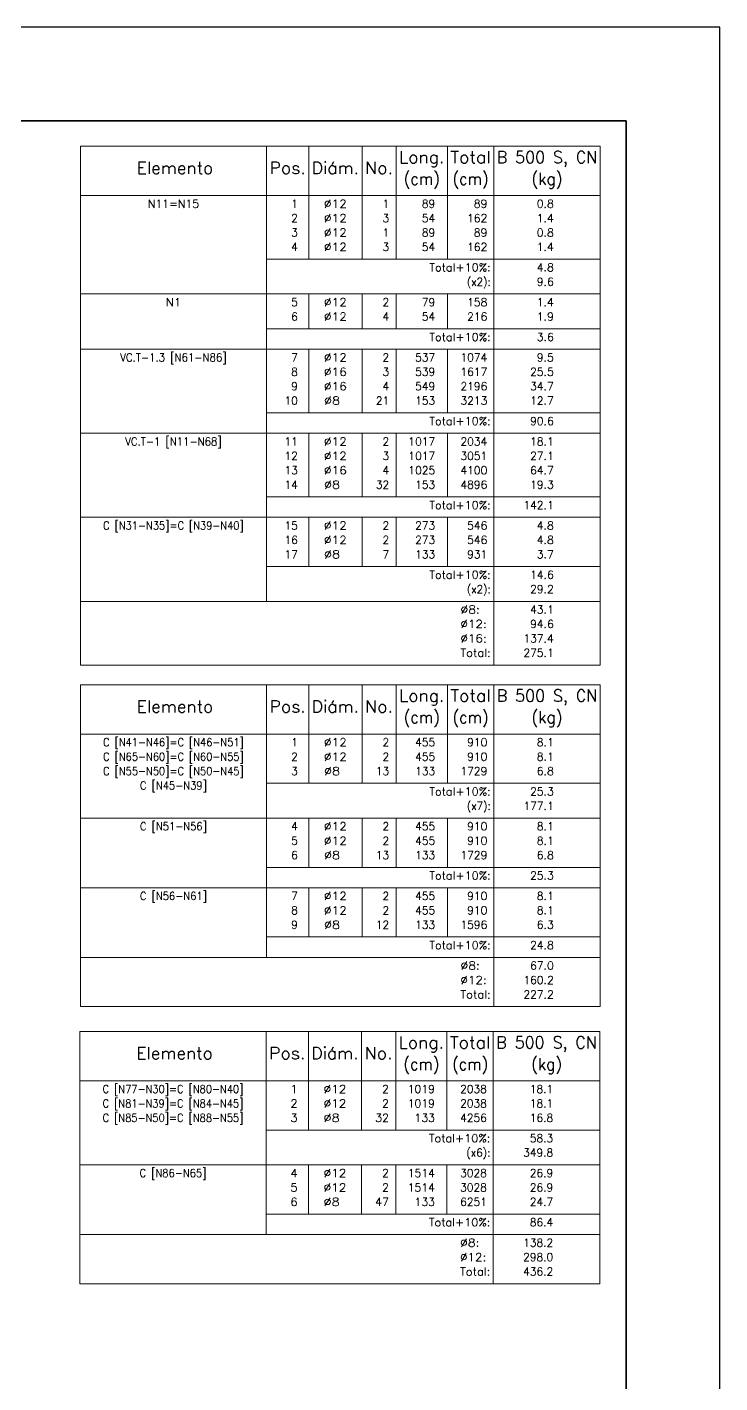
# Model space of a CAD drawing. Header units: inches. Extents: x 72863 to 72995, y 49095 to 49225.
# Drawn here: x 72987.27 to 72994.65, y 49143.14 to 49157.59 of the extents above; entities that cross this region are included whole.
import ezdxf
from ezdxf.enums import TextEntityAlignment as Align

# ---------------------------------------------------------------- set-up
doc = ezdxf.new("R2010")
doc.units = ezdxf.units.IN
doc.layers.get('0').update_dxf_attribs({"lineweight": 15})
doc.layers.add('TABLAS', color=1, linetype='Continuous', lineweight=0)
doc.layers.add('TEXTO_TABLAS', color=1, linetype='Continuous', lineweight=0)
doc.layers.add('VG', color=7, linetype='Continuous')
doc.styles.add('CYPETXT', font='romans__.ttf', dxfattribs={"height": 0.2})

# ---------------------------------------------------------------- blocks, each defined once
blk = doc.blocks.new('PLANTILLA')
at = {"layer": 'VG'}
for p, q in [((72904.71, 49224.711), (72862.71, 49224.711)), ((72904.71, 49195.011), (72904.71, 49224.711)), ((72864.71, 49223.711), (72903.71, 49223.711)), ((72903.71, 49223.711), (72903.71, 49196.011))]:
    blk.add_line(p, q, dxfattribs=at)
blk.add_lwpolyline([(72903.71, 49199.561), (72903.71, 49223.711), (72864.71, 49223.711), (72864.71, 49196.011), (72885.71, 49196.011), (72885.71, 49199.611)], dxfattribs=at)

msp = doc.modelspace()

# ---------------------------------------------------------------- linework, layer by layer
at = {"layer": 'TABLAS'}
for p, q in [((72987.833, 49155.7657), (72987.833, 49156.3225)), ((72987.833, 49156.3225), (72993.3728, 49156.3225)), ((72989.817, 49155.7657), (72989.817, 49156.3225)), ((72990.2669, 49155.7657), (72990.2669, 49156.3225)), ((72990.8339, 49155.7657), (72990.8339, 49156.3225)), ((72991.1974, 49155.7657), (72991.1974, 49156.3225)), ((72991.7434, 49155.7657), (72991.7434, 49156.3225)), ((72992.2374, 49155.7657), (72992.2374, 49156.3225)), ((72993.3728, 49155.7657), (72993.3728, 49156.3225)), ((72987.833, 49155.7977), (72993.3728, 49155.7977)), ((72987.833, 49154.7801), (72987.833, 49155.7657)), ((72989.817, 49154.7801), (72989.817, 49155.7657)), ((72990.2669, 49155.1193), (72990.2669, 49155.7657)), ((72990.8339, 49155.1193), (72990.8339, 49155.7657)), ((72991.1974, 49155.1193), (72991.1974, 49155.7657)), ((72991.7434, 49155.1193), (72991.7434, 49155.7657)), ((72992.2374, 49154.7801), (72992.2374, 49155.7657)), ((72993.3728, 49154.7801), (72993.3728, 49155.7657)), ((72989.817, 49155.1193), (72993.3728, 49155.1193)), ((72987.833, 49154.7161), (72987.833, 49154.7801)), ((72987.833, 49154.7481), (72993.3728, 49154.7481)), ((72987.833, 49154.1913), (72987.833, 49154.7161)), ((72989.817, 49154.7161), (72989.817, 49154.7801)), ((72989.817, 49154.1913), (72989.817, 49154.7161)), ((72990.2669, 49154.7161), (72990.2669, 49154.7481)), ((72990.2669, 49154.3769), (72990.2669, 49154.7161)), ((72990.8339, 49154.7161), (72990.8339, 49154.7481)), ((72990.8339, 49154.3769), (72990.8339, 49154.7161)), ((72991.1974, 49154.7161), (72991.1974, 49154.7481)), ((72991.1974, 49154.3769), (72991.1974, 49154.7161)), ((72991.7434, 49154.7161), (72991.7434, 49154.7481)), ((72991.7434, 49154.3769), (72991.7434, 49154.7161)), ((72992.2374, 49154.7161), (72992.2374, 49154.7801)), ((72992.2374, 49154.1913), (72992.2374, 49154.7161)), ((72993.3728, 49154.7161), (72993.3728, 49154.7801)), ((72993.3728, 49154.1913), (72993.3728, 49154.7161)), ((72989.817, 49154.3769), (72993.3728, 49154.3769)), ((72987.833, 49154.1273), (72987.833, 49154.1913)), ((72987.833, 49154.1593), (72993.3728, 49154.1593)), ((72987.833, 49153.2953), (72987.833, 49154.1273)), ((72989.817, 49154.1273), (72989.817, 49154.1913)), ((72989.817, 49153.2953), (72989.817, 49154.1273)), ((72990.2669, 49154.1273), (72990.2669, 49154.1593)), ((72990.2669, 49153.4809), (72990.2669, 49154.1273)), ((72990.8339, 49154.1273), (72990.8339, 49154.1593)), ((72990.8339, 49153.4809), (72990.8339, 49154.1273)), ((72991.1974, 49154.1273), (72991.1974, 49154.1593)), ((72991.1974, 49153.4809), (72991.1974, 49154.1273)), ((72991.7434, 49154.1273), (72991.7434, 49154.1593)), ((72991.7434, 49153.4809), (72991.7434, 49154.1273)), ((72992.2374, 49154.1273), (72992.2374, 49154.1913)), ((72992.2374, 49153.2953), (72992.2374, 49154.1273)), ((72993.3728, 49154.1273), (72993.3728, 49154.1913)), ((72993.3728, 49153.2953), (72993.3728, 49154.1273)), ((72989.817, 49153.4809), (72993.3728, 49153.4809)), ((72987.833, 49153.2313), (72987.833, 49153.2953)), ((72987.833, 49153.2633), (72993.3728, 49153.2633)), ((72989.817, 49153.2313), (72989.817, 49153.2953)), ((72990.2669, 49153.2313), (72990.2669, 49153.2633)), ((72990.8339, 49153.2313), (72990.8339, 49153.2633)), ((72991.1974, 49153.2313), (72991.1974, 49153.2633)), ((72991.7434, 49153.2313), (72991.7434, 49153.2633)), ((72992.2374, 49153.2313), (72992.2374, 49153.2953)), ((72993.3728, 49153.2313), (72993.3728, 49153.2953)), ((72987.833, 49152.3993), (72987.833, 49153.2313)), ((72989.817, 49152.3993), (72989.817, 49153.2313)), ((72990.2669, 49152.5849), (72990.2669, 49153.2313)), ((72990.8339, 49152.5849), (72990.8339, 49153.2313)), ((72991.1974, 49152.5849), (72991.1974, 49153.2313)), ((72991.7434, 49152.5849), (72991.7434, 49153.2313)), ((72992.2374, 49152.3993), (72992.2374, 49153.2313)), ((72993.3728, 49152.3993), (72993.3728, 49153.2313)), ((72989.817, 49152.5849), (72993.3728, 49152.5849)), ((72987.833, 49152.3353), (72987.833, 49152.3993)), ((72989.817, 49152.3353), (72989.817, 49152.3993)), ((72992.2374, 49152.3353), (72992.2374, 49152.3993)), ((72993.3728, 49152.3353), (72993.3728, 49152.3993)), ((72987.833, 49152.3673), (72993.3728, 49152.3673)), ((72987.833, 49151.5033), (72987.833, 49152.3353)), ((72989.817, 49151.5033), (72989.817, 49152.3353)), ((72990.2669, 49152.3353), (72990.2669, 49152.3673)), ((72990.2669, 49151.8425), (72990.2669, 49152.3353)), ((72990.8339, 49152.3353), (72990.8339, 49152.3673)), ((72990.8339, 49151.8425), (72990.8339, 49152.3353)), ((72991.1974, 49152.3353), (72991.1974, 49152.3673)), ((72991.1974, 49151.8425), (72991.1974, 49152.3353)), ((72991.7434, 49152.3353), (72991.7434, 49152.3673)), ((72991.7434, 49151.8425), (72991.7434, 49152.3353)), ((72992.2374, 49151.5033), (72992.2374, 49152.3353)), ((72993.3728, 49151.5033), (72993.3728, 49152.3353)), ((72989.817, 49151.8425), (72993.3728, 49151.8425)), ((72987.833, 49151.4393), (72987.833, 49151.5033)), ((72987.833, 49151.4713), (72993.3728, 49151.4713)), ((72987.833, 49151.2857), (72987.833, 49151.4393)), ((72989.817, 49151.4713), (72989.817, 49151.5033)), ((72992.2374, 49151.4393), (72992.2374, 49151.5033)), ((72992.2374, 49151.2857), (72992.2374, 49151.4393)), ((72993.3728, 49151.4393), (72993.3728, 49151.5033)), ((72993.3728, 49151.2857), (72993.3728, 49151.4393)), ((72987.833, 49151.1321), (72987.833, 49151.2857)), ((72992.2374, 49151.1321), (72992.2374, 49151.2857)), ((72993.3728, 49151.1321), (72993.3728, 49151.2857)), ((72987.833, 49150.9785), (72987.833, 49151.1321)), ((72992.2374, 49150.9785), (72992.2374, 49151.1321)), ((72993.3728, 49150.9785), (72993.3728, 49151.1321)), ((72987.833, 49150.7929), (72987.833, 49150.9785)), ((72992.2374, 49150.7929), (72992.2374, 49150.9785)), ((72993.3728, 49150.7929), (72993.3728, 49150.9785)), ((72987.833, 49150.7929), (72993.3728, 49150.7929)), ((72987.833, 49150.0248), (72987.833, 49150.5816)), ((72987.833, 49150.5816), (72993.3728, 49150.5816)), ((72989.817, 49150.0248), (72989.817, 49150.5816)), ((72990.2669, 49150.0248), (72990.2669, 49150.5816)), ((72990.8339, 49150.0248), (72990.8339, 49150.5816)), ((72991.1974, 49150.0248), (72991.1974, 49150.5816)), ((72991.7434, 49150.0248), (72991.7434, 49150.5816)), ((72992.2374, 49150.0248), (72992.2374, 49150.5816)), ((72993.3728, 49150.0248), (72993.3728, 49150.5816)), ((72987.833, 49150.0568), (72993.3728, 49150.0568)), ((72987.833, 49149.1928), (72987.833, 49150.0248)), ((72989.817, 49149.1928), (72989.817, 49150.0248)), ((72990.2669, 49149.532), (72990.2669, 49150.0248)), ((72990.8339, 49149.532), (72990.8339, 49150.0248)), ((72991.1974, 49149.532), (72991.1974, 49150.0248)), ((72991.7434, 49149.532), (72991.7434, 49150.0248)), ((72992.2374, 49149.1928), (72992.2374, 49150.0248)), ((72993.3728, 49149.1928), (72993.3728, 49150.0248)), ((72989.817, 49149.532), (72993.3728, 49149.532)), ((72987.833, 49149.1288), (72987.833, 49149.1928)), ((72987.833, 49149.1608), (72993.3728, 49149.1608)), ((72987.833, 49148.4504), (72987.833, 49149.1288)), ((72989.817, 49149.1288), (72989.817, 49149.1928)), ((72989.817, 49148.4504), (72989.817, 49149.1288)), ((72990.2669, 49149.1288), (72990.2669, 49149.1608)), ((72990.2669, 49148.636), (72990.2669, 49149.1288)), ((72990.8339, 49149.1288), (72990.8339, 49149.1608)), ((72990.8339, 49148.636), (72990.8339, 49149.1288)), ((72991.1974, 49149.1288), (72991.1974, 49149.1608)), ((72991.1974, 49148.636), (72991.1974, 49149.1288)), ((72991.7434, 49149.1288), (72991.7434, 49149.1608)), ((72991.7434, 49148.636), (72991.7434, 49149.1288)), ((72992.2374, 49149.1288), (72992.2374, 49149.1928)), ((72992.2374, 49148.4504), (72992.2374, 49149.1288)), ((72993.3728, 49149.1288), (72993.3728, 49149.1928)), ((72993.3728, 49148.4504), (72993.3728, 49149.1288)), ((72989.817, 49148.636), (72993.3728, 49148.636)), ((72987.833, 49148.3864), (72987.833, 49148.4504)), ((72987.833, 49148.4184), (72993.3728, 49148.4184)), ((72987.833, 49147.708), (72987.833, 49148.3864)), ((72989.817, 49148.3864), (72989.817, 49148.4504)), ((72989.817, 49147.708), (72989.817, 49148.3864)), ((72990.2669, 49148.3864), (72990.2669, 49148.4184)), ((72990.2669, 49147.8936), (72990.2669, 49148.3864)), ((72990.8339, 49148.3864), (72990.8339, 49148.4184)), ((72990.8339, 49147.8936), (72990.8339, 49148.3864)), ((72991.1974, 49148.3864), (72991.1974, 49148.4184)), ((72991.1974, 49147.8936), (72991.1974, 49148.3864)), ((72991.7434, 49148.3864), (72991.7434, 49148.4184)), ((72991.7434, 49147.8936), (72991.7434, 49148.3864)), ((72992.2374, 49148.3864), (72992.2374, 49148.4504)), ((72992.2374, 49147.708), (72992.2374, 49148.3864)), ((72993.3728, 49148.3864), (72993.3728, 49148.4504)), ((72993.3728, 49147.708), (72993.3728, 49148.3864)), ((72989.817, 49147.8936), (72993.3728, 49147.8936)), ((72987.833, 49147.644), (72987.833, 49147.708)), ((72987.833, 49147.676), (72993.3728, 49147.676)), ((72987.833, 49147.4904), (72987.833, 49147.644)), ((72989.817, 49147.676), (72989.817, 49147.708)), ((72992.2374, 49147.644), (72992.2374, 49147.708)), ((72992.2374, 49147.4904), (72992.2374, 49147.644)), ((72993.3728, 49147.644), (72993.3728, 49147.708)), ((72993.3728, 49147.4904), (72993.3728, 49147.644)), ((72987.833, 49147.3368), (72987.833, 49147.4904)), ((72992.2374, 49147.3368), (72992.2374, 49147.4904)), ((72993.3728, 49147.3368), (72993.3728, 49147.4904)), ((72987.833, 49147.1512), (72987.833, 49147.3368)), ((72992.2374, 49147.1512), (72992.2374, 49147.3368)), ((72993.3728, 49147.1512), (72993.3728, 49147.3368)), ((72987.833, 49147.1512), (72993.3728, 49147.1512)), ((72987.8286, 49146.3283), (72987.8286, 49146.8851)), ((72987.8286, 49146.8851), (72993.3684, 49146.8851)), ((72989.8126, 49146.3283), (72989.8126, 49146.8851)), ((72990.2625, 49146.3283), (72990.2625, 49146.8851)), ((72990.8296, 49146.3283), (72990.8296, 49146.8851)), ((72991.1931, 49146.3283), (72991.1931, 49146.8851)), ((72991.739, 49146.3283), (72991.739, 49146.8851)), ((72992.2331, 49146.3283), (72992.2331, 49146.8851)), ((72993.3684, 49146.3283), (72993.3684, 49146.8851)), ((72987.8286, 49146.3603), (72993.3684, 49146.3603)), ((72987.8286, 49145.4963), (72987.8286, 49146.3283)), ((72989.8126, 49145.4963), (72989.8126, 49146.3283)), ((72990.2625, 49145.8355), (72990.2625, 49146.3283)), ((72990.8296, 49145.8355), (72990.8296, 49146.3283)), ((72991.1931, 49145.8355), (72991.1931, 49146.3283)), ((72991.739, 49145.8355), (72991.739, 49146.3283)), ((72992.2331, 49145.4963), (72992.2331, 49146.3283)), ((72993.3684, 49145.4963), (72993.3684, 49146.3283)), ((72989.8126, 49145.8355), (72993.3684, 49145.8355)), ((72987.8286, 49145.4323), (72987.8286, 49145.4963)), ((72987.8286, 49145.4643), (72993.3684, 49145.4643)), ((72989.8126, 49145.4323), (72989.8126, 49145.4963)), ((72990.2625, 49145.4323), (72990.2625, 49145.4643)), ((72990.8296, 49145.4323), (72990.8296, 49145.4643)), ((72991.1931, 49145.4323), (72991.1931, 49145.4643)), ((72991.739, 49145.4323), (72991.739, 49145.4643)), ((72992.2331, 49145.4323), (72992.2331, 49145.4963)), ((72993.3684, 49145.4323), (72993.3684, 49145.4963)), ((72987.8286, 49144.7539), (72987.8286, 49145.4323)), ((72989.8126, 49144.7539), (72989.8126, 49145.4323)), ((72990.2625, 49144.9395), (72990.2625, 49145.4323)), ((72990.8296, 49144.9395), (72990.8296, 49145.4323)), ((72991.1931, 49144.9395), (72991.1931, 49145.4323)), ((72991.739, 49144.9395), (72991.739, 49145.4323)), ((72992.2331, 49144.7539), (72992.2331, 49145.4323)), ((72993.3684, 49144.7539), (72993.3684, 49145.4323)), ((72989.8126, 49144.9395), (72993.3684, 49144.9395)), ((72987.8286, 49144.6899), (72987.8286, 49144.7539)), ((72989.8126, 49144.7219), (72989.8126, 49144.7539)), ((72992.2331, 49144.6899), (72992.2331, 49144.7539)), ((72993.3684, 49144.6899), (72993.3684, 49144.7539)), ((72987.8286, 49144.7219), (72993.3684, 49144.7219)), ((72987.8286, 49144.5363), (72987.8286, 49144.6899)), ((72992.2331, 49144.5363), (72992.2331, 49144.6899)), ((72993.3684, 49144.5363), (72993.3684, 49144.6899)), ((72987.8286, 49144.3827), (72987.8286, 49144.5363)), ((72992.2331, 49144.3827), (72992.2331, 49144.5363)), ((72993.3684, 49144.3827), (72993.3684, 49144.5363)), ((72987.8286, 49144.1971), (72987.8286, 49144.3827)), ((72992.2331, 49144.1971), (72992.2331, 49144.3827)), ((72993.3684, 49144.1971), (72993.3684, 49144.3827)), ((72987.8286, 49144.1971), (72993.3684, 49144.1971))]:
    msp.add_line(p, q, dxfattribs=at)

# ---------------------------------------------------------------- block references
msp.add_blockref('PLANTILLA', (89.9371, -67.118))

# ---------------------------------------------------------------- texts
at = {"layer": 'TEXTO_TABLAS', "style": 'CYPETXT'}
for s, height, width, p, p2 in [('Elemento', 0.128, 0.922929, (72988.433, 49156.0281), (72989.249, 49156.0281)), ('Pos.', 0.128, 0.930043, (72989.849, 49156.0281), (72990.2349, 49156.0281)), ('Diám.', 0.128, 0.924206, (72990.2989, 49156.0281), (72990.8019, 49156.0281)), ('No.', 0.128, 0.948463, (72990.8659, 49156.0281), (72991.1654, 49156.0281)), ('Long.', 0.128, 0.937094, (72991.2294, 49156.1433), (72991.7114, 49156.1433)), ('Total', 0.128, 0.935074, (72991.7754, 49156.1433), (72992.2054, 49156.1433)), ('B 500 S, CN', 0.128, 0.772631, (72992.2694, 49156.1433), (72993.3408, 49156.1433)), ('(cm)', 0.128, 0.818573, (72991.2784, 49155.9129), (72991.6624, 49155.9129)), ('(cm)', 0.128, 0.818573, (72991.7984, 49155.9129), (72992.1824, 49155.9129)), ('(kg)', 0.128, 0.827454, (72992.641, 49155.9129), (72992.9693, 49155.9129)), ('N11=N15', 0.08533, 0.885754, (72988.5523, 49155.6676), (72989.0976, 49155.6676)), ('1', 0.0853, 0.872087, (72990.0778, 49155.6676), (72990.1494, 49155.6676)), ('%%c12', 0.08533, 1.002473, (72990.4288, 49155.6676), (72990.672, 49155.6676)), ('1', 0.0853, 0.872087, (72991.0515, 49155.6676), (72991.1232, 49155.6676)), ('89', 0.08533, 0.872087, (72991.4704, 49155.6676), (72991.6138, 49155.6676)), ('89', 0.08533, 0.872087, (72992.0262, 49155.6676), (72992.1696, 49155.6676)), ('0.8', 0.08533, 0.868061, (72992.6976, 49155.6676), (72992.8768, 49155.6676)), ('2', 0.0853, 0.872087, (72990.0778, 49155.514), (72990.1494, 49155.514)), ('%%c12', 0.08533, 1.002473, (72990.4288, 49155.514), (72990.672, 49155.514)), ('3', 0.0853, 0.872087, (72991.0515, 49155.514), (72991.1232, 49155.514)), ('54', 0.08533, 0.872087, (72991.4704, 49155.514), (72991.6138, 49155.514)), ('162', 0.08533, 0.872087, (72991.9546, 49155.514), (72992.1696, 49155.514)), ('1.4', 0.08533, 0.868061, (72992.6976, 49155.514), (72992.8768, 49155.514)), ('3', 0.0853, 0.872087, (72990.0778, 49155.3604), (72990.1494, 49155.3604)), ('%%c12', 0.08533, 1.002473, (72990.4288, 49155.3604), (72990.672, 49155.3604)), ('1', 0.0853, 0.872087, (72991.0515, 49155.3604), (72991.1232, 49155.3604)), ('89', 0.08533, 0.872087, (72991.4704, 49155.3604), (72991.6138, 49155.3604)), ('89', 0.08533, 0.872087, (72992.0262, 49155.3604), (72992.1696, 49155.3604)), ('0.8', 0.08533, 0.868061, (72992.6976, 49155.3604), (72992.8768, 49155.3604)), ('4', 0.0853, 0.872087, (72990.0778, 49155.2068), (72990.1494, 49155.2068)), ('%%c12', 0.08533, 1.002473, (72990.4288, 49155.2068), (72990.672, 49155.2068)), ('3', 0.0853, 0.872087, (72991.0515, 49155.2068), (72991.1232, 49155.2068)), ('54', 0.08533, 0.872087, (72991.4704, 49155.2068), (72991.6138, 49155.2068)), ('162', 0.08533, 0.872087, (72991.9546, 49155.2068), (72992.1696, 49155.2068)), ('1.4', 0.08533, 0.868061, (72992.6976, 49155.2068), (72992.8768, 49155.2068)), ('Total+10%:', 0.08533, 0.906318, (72991.5514, 49154.9892), (72992.2054, 49154.9892)), ('4.8', 0.08533, 0.868061, (72992.6976, 49154.9892), (72992.8768, 49154.9892)), ('(x2):', 0.08533, 0.820215, (72991.9507, 49154.8356), (72992.2054, 49154.8356)), ('9.6', 0.08533, 0.868061, (72992.6976, 49154.8356), (72992.8768, 49154.8356)), ('N1', 0.08533, 0.950013, (72988.743, 49154.618), (72988.9069, 49154.618)), ('5', 0.0853, 0.872087, (72990.0778, 49154.618), (72990.1494, 49154.618)), ('%%c12', 0.08533, 1.002473, (72990.4288, 49154.618), (72990.672, 49154.618)), ('2', 0.0853, 0.872087, (72991.0515, 49154.618), (72991.1232, 49154.618)), ('79', 0.08533, 0.872087, (72991.4704, 49154.618), (72991.6138, 49154.618)), ('158', 0.08533, 0.872087, (72991.9546, 49154.618), (72992.1696, 49154.618)), ('1.4', 0.08533, 0.868061, (72992.6976, 49154.618), (72992.8768, 49154.618)), ('6', 0.0853, 0.872087, (72990.0778, 49154.4644), (72990.1494, 49154.4644)), ('%%c12', 0.08533, 1.002473, (72990.4288, 49154.4644), (72990.672, 49154.4644)), ('4', 0.0853, 0.872087, (72991.0515, 49154.4644), (72991.1232, 49154.4644)), ('54', 0.08533, 0.872087, (72991.4704, 49154.4644), (72991.6138, 49154.4644)), ('216', 0.08533, 0.872087, (72991.9546, 49154.4644), (72992.1696, 49154.4644)), ('1.9', 0.08533, 0.868061, (72992.6976, 49154.4644), (72992.8768, 49154.4644)), ('Total+10%:', 0.08533, 0.906318, (72991.5514, 49154.2468), (72992.2054, 49154.2468)), ('3.6', 0.08533, 0.868061, (72992.6976, 49154.2468), (72992.8768, 49154.2468)), ('VC.T-1.3 [N61-N86]', 0.085333, 0.811306, (72988.2573, 49154.0292), (72989.3926, 49154.0292)), ('7', 0.0853, 0.872087, (72990.0778, 49154.0292), (72990.1494, 49154.0292)), ('%%c12', 0.08533, 1.002473, (72990.4288, 49154.0292), (72990.672, 49154.0292)), ('2', 0.0853, 0.872087, (72991.0515, 49154.0292), (72991.1232, 49154.0292)), ('537', 0.08533, 0.872087, (72991.3987, 49154.0292), (72991.6138, 49154.0292)), ('1074', 0.08533, 0.872087, (72991.8829, 49154.0292), (72992.1696, 49154.0292)), ('9.5', 0.08533, 0.868061, (72992.6976, 49154.0292), (72992.8768, 49154.0292)), ('8', 0.0853, 0.872087, (72990.0778, 49153.8756), (72990.1494, 49153.8756)), ('%%c16', 0.08533, 1.002473, (72990.4288, 49153.8756), (72990.672, 49153.8756)), ('3', 0.0853, 0.872087, (72991.0515, 49153.8756), (72991.1232, 49153.8756)), ('539', 0.08533, 0.872087, (72991.3987, 49153.8756), (72991.6138, 49153.8756)), ('1617', 0.08533, 0.872087, (72991.8829, 49153.8756), (72992.1696, 49153.8756)), ('25.5', 0.08533, 0.869207, (72992.6259, 49153.8756), (72992.8768, 49153.8756)), ('9', 0.0853, 0.872087, (72990.0778, 49153.722), (72990.1494, 49153.722)), ('%%c16', 0.08533, 1.002473, (72990.4288, 49153.722), (72990.672, 49153.722)), ('4', 0.0853, 0.872087, (72991.0515, 49153.722), (72991.1232, 49153.722)), ('549', 0.08533, 0.872087, (72991.3987, 49153.722), (72991.6138, 49153.722)), ('2196', 0.08533, 0.872087, (72991.8829, 49153.722), (72992.1696, 49153.722)), ('34.7', 0.08533, 0.869207, (72992.6259, 49153.722), (72992.8768, 49153.722)), ('10', 0.08533, 0.872087, (72990.0061, 49153.5684), (72990.1494, 49153.5684)), ('%%c8', 0.08533, 1.069283, (72990.4288, 49153.5684), (72990.6003, 49153.5684)), ('21', 0.08533, 0.872087, (72990.9798, 49153.5684), (72991.1232, 49153.5684)), ('153', 0.08533, 0.872087, (72991.3987, 49153.5684), (72991.6138, 49153.5684)), ('3213', 0.08533, 0.872087, (72991.8829, 49153.5684), (72992.1696, 49153.5684)), ('12.7', 0.08533, 0.869207, (72992.6259, 49153.5684), (72992.8768, 49153.5684)), ('Total+10%:', 0.08533, 0.906318, (72991.5514, 49153.3508), (72992.2054, 49153.3508)), ('90.6', 0.08533, 0.869207, (72992.6259, 49153.3508), (72992.8768, 49153.3508)), ('VC.T-1 [N11-N68]', 0.085333, 0.806036, (72988.311, 49153.1332), (72989.3389, 49153.1332)), ('11', 0.08533, 0.872087, (72990.0061, 49153.1332), (72990.1494, 49153.1332)), ('%%c12', 0.08533, 1.002473, (72990.4288, 49153.1332), (72990.672, 49153.1332)), ('2', 0.0853, 0.872087, (72991.0515, 49153.1332), (72991.1232, 49153.1332)), ('1017', 0.08533, 0.872087, (72991.327, 49153.1332), (72991.6138, 49153.1332)), ('2034', 0.08533, 0.872087, (72991.8829, 49153.1332), (72992.1696, 49153.1332)), ('18.1', 0.08533, 0.869207, (72992.6259, 49153.1332), (72992.8768, 49153.1332)), ('12', 0.08533, 0.872087, (72990.0061, 49152.9796), (72990.1494, 49152.9796)), ('%%c12', 0.08533, 1.002473, (72990.4288, 49152.9796), (72990.672, 49152.9796)), ('3', 0.0853, 0.872087, (72991.0515, 49152.9796), (72991.1232, 49152.9796)), ('1017', 0.08533, 0.872087, (72991.327, 49152.9796), (72991.6138, 49152.9796)), ('3051', 0.08533, 0.872087, (72991.8829, 49152.9796), (72992.1696, 49152.9796)), ('27.1', 0.08533, 0.869207, (72992.6259, 49152.9796), (72992.8768, 49152.9796)), ('13', 0.08533, 0.872087, (72990.0061, 49152.826), (72990.1494, 49152.826)), ('%%c16', 0.08533, 1.002473, (72990.4288, 49152.826), (72990.672, 49152.826)), ('4', 0.0853, 0.872087, (72991.0515, 49152.826), (72991.1232, 49152.826)), ('1025', 0.08533, 0.872087, (72991.327, 49152.826), (72991.6138, 49152.826)), ('4100', 0.08533, 0.872087, (72991.8829, 49152.826), (72992.1696, 49152.826)), ('64.7', 0.08533, 0.869207, (72992.6259, 49152.826), (72992.8768, 49152.826)), ('14', 0.08533, 0.872087, (72990.0061, 49152.6724), (72990.1494, 49152.6724)), ('%%c8', 0.08533, 1.069283, (72990.4288, 49152.6724), (72990.6003, 49152.6724)), ('32', 0.08533, 0.872087, (72990.9798, 49152.6724), (72991.1232, 49152.6724)), ('153', 0.08533, 0.872087, (72991.3987, 49152.6724), (72991.6138, 49152.6724)), ('4896', 0.08533, 0.872087, (72991.8829, 49152.6724), (72992.1696, 49152.6724)), ('19.3', 0.08533, 0.869207, (72992.6259, 49152.6724), (72992.8768, 49152.6724)), ('Total+10%:', 0.08533, 0.906318, (72991.5514, 49152.4548), (72992.2054, 49152.4548)), ('142.1', 0.08533, 0.869846, (72992.5542, 49152.4548), (72992.8768, 49152.4548)), ('C [N31-N35]=C [N39-N40]', 0.085333, 0.783415, (72988.0749, 49152.2372), (72989.575, 49152.2372)), ('15', 0.08533, 0.872087, (72990.0061, 49152.2372), (72990.1494, 49152.2372)), ('%%c12', 0.08533, 1.002473, (72990.4288, 49152.2372), (72990.672, 49152.2372)), ('2', 0.0853, 0.872087, (72991.0515, 49152.2372), (72991.1232, 49152.2372)), ('273', 0.08533, 0.872087, (72991.3987, 49152.2372), (72991.6138, 49152.2372)), ('546', 0.08533, 0.872087, (72991.9546, 49152.2372), (72992.1696, 49152.2372)), ('4.8', 0.08533, 0.868061, (72992.6976, 49152.2372), (72992.8768, 49152.2372)), ('16', 0.08533, 0.872087, (72990.0061, 49152.0836), (72990.1494, 49152.0836)), ('%%c12', 0.08533, 1.002473, (72990.4288, 49152.0836), (72990.672, 49152.0836)), ('2', 0.0853, 0.872087, (72991.0515, 49152.0836), (72991.1232, 49152.0836)), ('273', 0.08533, 0.872087, (72991.3987, 49152.0836), (72991.6138, 49152.0836)), ('546', 0.08533, 0.872087, (72991.9546, 49152.0836), (72992.1696, 49152.0836)), ('4.8', 0.08533, 0.868061, (72992.6976, 49152.0836), (72992.8768, 49152.0836)), ('17', 0.08533, 0.872087, (72990.0061, 49151.93), (72990.1494, 49151.93)), ('%%c8', 0.08533, 1.069283, (72990.4288, 49151.93), (72990.6003, 49151.93)), ('7', 0.0853, 0.872087, (72991.0515, 49151.93), (72991.1232, 49151.93)), ('133', 0.08533, 0.872087, (72991.3987, 49151.93), (72991.6138, 49151.93)), ('931', 0.08533, 0.872087, (72991.9546, 49151.93), (72992.1696, 49151.93)), ('3.7', 0.08533, 0.868061, (72992.6976, 49151.93), (72992.8768, 49151.93)), ('Total+10%:', 0.08533, 0.906318, (72991.5514, 49151.7124), (72992.2054, 49151.7124)), ('14.6', 0.08533, 0.869207, (72992.6259, 49151.7124), (72992.8768, 49151.7124)), ('(x2):', 0.08533, 0.820215, (72991.9507, 49151.5588), (72992.2054, 49151.5588)), ('29.2', 0.08533, 0.869207, (72992.6259, 49151.5588), (72992.8768, 49151.5588)), ('%%c8:', 0.08533, 1.02422, (72991.8829, 49151.3412), (72992.0902, 49151.3412)), ('43.1', 0.08533, 0.869207, (72992.6259, 49151.3412), (72992.8768, 49151.3412)), ('%%c12:', 0.08533, 0.980292, (72991.8829, 49151.1876), (72992.1619, 49151.1876)), ('94.6', 0.08533, 0.869207, (72992.6259, 49151.1876), (72992.8768, 49151.1876)), ('%%c16:', 0.08533, 0.980292, (72991.8829, 49151.034), (72992.1619, 49151.034)), ('137.4', 0.08533, 0.869846, (72992.5542, 49151.034), (72992.8768, 49151.034)), ('Total:', 0.08533, 0.925094, (72991.8829, 49150.8804), (72992.2054, 49150.8804)), ('275.1', 0.08533, 0.869846, (72992.5542, 49150.8804), (72992.8768, 49150.8804)), ('Long.', 0.128, 0.937094, (72991.2294, 49150.4024), (72991.7114, 49150.4024)), ('Total', 0.128, 0.935074, (72991.7754, 49150.4024), (72992.2054, 49150.4024)), ('B 500 S, CN', 0.128, 0.772631, (72992.2694, 49150.4024), (72993.3408, 49150.4024)), ('Elemento', 0.128, 0.922929, (72988.433, 49150.2872), (72989.249, 49150.2872)), ('Pos.', 0.128, 0.930043, (72989.849, 49150.2872), (72990.2349, 49150.2872)), ('Diám.', 0.128, 0.924206, (72990.2989, 49150.2872), (72990.8019, 49150.2872)), ('No.', 0.128, 0.948463, (72990.8659, 49150.2872), (72991.1654, 49150.2872)), ('(cm)', 0.128, 0.818573, (72991.2784, 49150.172), (72991.6624, 49150.172)), ('(cm)', 0.128, 0.818573, (72991.7984, 49150.172), (72992.1824, 49150.172)), ('(kg)', 0.128, 0.827454, (72992.641, 49150.172), (72992.9693, 49150.172)), ('C [N41-N46]=C [N46-N51]', 0.085333, 0.783415, (72988.0749, 49149.9267), (72989.575, 49149.9267)), ('1', 0.0853, 0.872087, (72990.0778, 49149.9267), (72990.1494, 49149.9267)), ('%%c12', 0.08533, 1.002473, (72990.4288, 49149.9267), (72990.672, 49149.9267)), ('2', 0.0853, 0.872087, (72991.0515, 49149.9267), (72991.1232, 49149.9267)), ('455', 0.08533, 0.872087, (72991.3987, 49149.9267), (72991.6138, 49149.9267)), ('910', 0.08533, 0.872087, (72991.9546, 49149.9267), (72992.1696, 49149.9267)), ('8.1', 0.08533, 0.868061, (72992.6976, 49149.9267), (72992.8768, 49149.9267)), ('C [N65-N60]=C [N60-N55]', 0.085333, 0.783415, (72988.0749, 49149.7731), (72989.575, 49149.7731)), ('2', 0.0853, 0.872087, (72990.0778, 49149.7731), (72990.1494, 49149.7731)), ('%%c12', 0.08533, 1.002473, (72990.4288, 49149.7731), (72990.672, 49149.7731)), ('2', 0.0853, 0.872087, (72991.0515, 49149.7731), (72991.1232, 49149.7731)), ('455', 0.08533, 0.872087, (72991.3987, 49149.7731), (72991.6138, 49149.7731)), ('910', 0.08533, 0.872087, (72991.9546, 49149.7731), (72992.1696, 49149.7731)), ('8.1', 0.08533, 0.868061, (72992.6976, 49149.7731), (72992.8768, 49149.7731)), ('C [N55-N50]=C [N50-N45]', 0.085333, 0.783415, (72988.0749, 49149.6195), (72989.575, 49149.6195)), ('3', 0.0853, 0.872087, (72990.0778, 49149.6195), (72990.1494, 49149.6195)), ('%%c8', 0.08533, 1.069283, (72990.4288, 49149.6195), (72990.6003, 49149.6195)), ('13', 0.08533, 0.872087, (72990.9798, 49149.6195), (72991.1232, 49149.6195)), ('133', 0.08533, 0.872087, (72991.3987, 49149.6195), (72991.6138, 49149.6195)), ('1729', 0.08533, 0.872087, (72991.8829, 49149.6195), (72992.1696, 49149.6195)), ('6.8', 0.08533, 0.868061, (72992.6976, 49149.6195), (72992.8768, 49149.6195)), ('C [N45-N39]', 0.085333, 0.788413, (72988.4685, 49149.4659), (72989.1814, 49149.4659)), ('Total+10%:', 0.08533, 0.906318, (72991.5514, 49149.4019), (72992.2054, 49149.4019)), ('25.3', 0.08533, 0.869207, (72992.6259, 49149.4019), (72992.8768, 49149.4019)), ('(x7):', 0.08533, 0.820215, (72991.9507, 49149.2483), (72992.2054, 49149.2483)), ('177.1', 0.08533, 0.869846, (72992.5542, 49149.2483), (72992.8768, 49149.2483)), ('C [N51-N56]', 0.085333, 0.788413, (72988.4685, 49149.0307), (72989.1814, 49149.0307)), ('4', 0.0853, 0.872087, (72990.0778, 49149.0307), (72990.1494, 49149.0307)), ('%%c12', 0.08533, 1.002473, (72990.4288, 49149.0307), (72990.672, 49149.0307)), ('2', 0.0853, 0.872087, (72991.0515, 49149.0307), (72991.1232, 49149.0307)), ('455', 0.08533, 0.872087, (72991.3987, 49149.0307), (72991.6138, 49149.0307)), ('910', 0.08533, 0.872087, (72991.9546, 49149.0307), (72992.1696, 49149.0307)), ('8.1', 0.08533, 0.868061, (72992.6976, 49149.0307), (72992.8768, 49149.0307)), ('5', 0.0853, 0.872087, (72990.0778, 49148.8771), (72990.1494, 49148.8771)), ('%%c12', 0.08533, 1.002473, (72990.4288, 49148.8771), (72990.672, 49148.8771)), ('2', 0.0853, 0.872087, (72991.0515, 49148.8771), (72991.1232, 49148.8771)), ('455', 0.08533, 0.872087, (72991.3987, 49148.8771), (72991.6138, 49148.8771)), ('910', 0.08533, 0.872087, (72991.9546, 49148.8771), (72992.1696, 49148.8771)), ('8.1', 0.08533, 0.868061, (72992.6976, 49148.8771), (72992.8768, 49148.8771)), ('6', 0.0853, 0.872087, (72990.0778, 49148.7235), (72990.1494, 49148.7235)), ('%%c8', 0.08533, 1.069283, (72990.4288, 49148.7235), (72990.6003, 49148.7235)), ('13', 0.08533, 0.872087, (72990.9798, 49148.7235), (72991.1232, 49148.7235)), ('133', 0.08533, 0.872087, (72991.3987, 49148.7235), (72991.6138, 49148.7235)), ('1729', 0.08533, 0.872087, (72991.8829, 49148.7235), (72992.1696, 49148.7235)), ('6.8', 0.08533, 0.868061, (72992.6976, 49148.7235), (72992.8768, 49148.7235)), ('Total+10%:', 0.08533, 0.906318, (72991.5514, 49148.5059), (72992.2054, 49148.5059)), ('25.3', 0.08533, 0.869207, (72992.6259, 49148.5059), (72992.8768, 49148.5059)), ('C [N56-N61]', 0.085333, 0.788413, (72988.4685, 49148.2883), (72989.1814, 49148.2883)), ('7', 0.0853, 0.872087, (72990.0778, 49148.2883), (72990.1494, 49148.2883)), ('%%c12', 0.08533, 1.002473, (72990.4288, 49148.2883), (72990.672, 49148.2883)), ('2', 0.0853, 0.872087, (72991.0515, 49148.2883), (72991.1232, 49148.2883)), ('455', 0.08533, 0.872087, (72991.3987, 49148.2883), (72991.6138, 49148.2883)), ('910', 0.08533, 0.872087, (72991.9546, 49148.2883), (72992.1696, 49148.2883)), ('8.1', 0.08533, 0.868061, (72992.6976, 49148.2883), (72992.8768, 49148.2883)), ('8', 0.0853, 0.872087, (72990.0778, 49148.1347), (72990.1494, 49148.1347)), ('%%c12', 0.08533, 1.002473, (72990.4288, 49148.1347), (72990.672, 49148.1347)), ('2', 0.0853, 0.872087, (72991.0515, 49148.1347), (72991.1232, 49148.1347)), ('455', 0.08533, 0.872087, (72991.3987, 49148.1347), (72991.6138, 49148.1347)), ('910', 0.08533, 0.872087, (72991.9546, 49148.1347), (72992.1696, 49148.1347)), ('8.1', 0.08533, 0.868061, (72992.6976, 49148.1347), (72992.8768, 49148.1347)), ('9', 0.0853, 0.872087, (72990.0778, 49147.9811), (72990.1494, 49147.9811)), ('%%c8', 0.08533, 1.069283, (72990.4288, 49147.9811), (72990.6003, 49147.9811)), ('12', 0.08533, 0.872087, (72990.9798, 49147.9811), (72991.1232, 49147.9811)), ('133', 0.08533, 0.872087, (72991.3987, 49147.9811), (72991.6138, 49147.9811)), ('1596', 0.08533, 0.872087, (72991.8829, 49147.9811), (72992.1696, 49147.9811)), ('6.3', 0.08533, 0.868061, (72992.6976, 49147.9811), (72992.8768, 49147.9811)), ('Total+10%:', 0.08533, 0.906318, (72991.5514, 49147.7635), (72992.2054, 49147.7635)), ('24.8', 0.08533, 0.869207, (72992.6259, 49147.7635), (72992.8768, 49147.7635)), ('%%c8:', 0.08533, 1.02422, (72991.8829, 49147.5459), (72992.0902, 49147.5459)), ('67.0', 0.08533, 0.869207, (72992.6259, 49147.5459), (72992.8768, 49147.5459)), ('%%c12:', 0.08533, 0.980292, (72991.8829, 49147.3923), (72992.1619, 49147.3923)), ('160.2', 0.08533, 0.869846, (72992.5542, 49147.3923), (72992.8768, 49147.3923)), ('Total:', 0.08533, 0.925094, (72991.8829, 49147.2387), (72992.2054, 49147.2387)), ('227.2', 0.08533, 0.869846, (72992.5542, 49147.2387), (72992.8768, 49147.2387)), ('Long.', 0.128, 0.937094, (72991.2251, 49146.7059), (72991.707, 49146.7059)), ('Total', 0.128, 0.935074, (72991.771, 49146.7059), (72992.2011, 49146.7059)), ('B 500 S, CN', 0.128, 0.772631, (72992.2651, 49146.7059), (72993.3364, 49146.7059)), ('Elemento', 0.128, 0.922929, (72988.4286, 49146.5907), (72989.2446, 49146.5907)), ('Pos.', 0.128, 0.930043, (72989.8446, 49146.5907), (72990.2305, 49146.5907)), ('Diám.', 0.128, 0.924206, (72990.2945, 49146.5907), (72990.7976, 49146.5907)), ('No.', 0.128, 0.948463, (72990.8616, 49146.5907), (72991.1611, 49146.5907)), ('(cm)', 0.128, 0.818573, (72991.274, 49146.4755), (72991.658, 49146.4755)), ('(cm)', 0.128, 0.818573, (72991.794, 49146.4755), (72992.178, 49146.4755)), ('(kg)', 0.128, 0.827454, (72992.6366, 49146.4755), (72992.9649, 49146.4755)), ('C [N77-N30]=C [N80-N40]', 0.085333, 0.783415, (72988.0705, 49146.2302), (72989.5707, 49146.2302)), ('C [N81-N39]=C [N84-N45]', 0.085333, 0.783415, (72988.0705, 49146.0766), (72989.5707, 49146.0766)), ('1', 0.0853, 0.872087, (72990.0734, 49146.2302), (72990.1451, 49146.2302)), ('%%c12', 0.08533, 1.002473, (72990.4244, 49146.2302), (72990.6676, 49146.2302)), ('2', 0.0853, 0.872087, (72991.0472, 49146.2302), (72991.1188, 49146.2302)), ('1019', 0.08533, 0.872087, (72991.3227, 49146.2302), (72991.6094, 49146.2302)), ('2038', 0.08533, 0.872087, (72991.8785, 49146.2302), (72992.1652, 49146.2302)), ('18.1', 0.08533, 0.869207, (72992.6216, 49146.2302), (72992.8724, 49146.2302)), ('2', 0.0853, 0.872087, (72990.0734, 49146.0766), (72990.1451, 49146.0766)), ('%%c12', 0.08533, 1.002473, (72990.4244, 49146.0766), (72990.6676, 49146.0766)), ('2', 0.0853, 0.872087, (72991.0472, 49146.0766), (72991.1188, 49146.0766)), ('1019', 0.08533, 0.872087, (72991.3227, 49146.0766), (72991.6094, 49146.0766)), ('2038', 0.08533, 0.872087, (72991.8785, 49146.0766), (72992.1652, 49146.0766)), ('18.1', 0.08533, 0.869207, (72992.6216, 49146.0766), (72992.8724, 49146.0766)), ('C [N85-N50]=C [N88-N55]', 0.085333, 0.783415, (72988.0705, 49145.923), (72989.5707, 49145.923)), ('3', 0.0853, 0.872087, (72990.0734, 49145.923), (72990.1451, 49145.923)), ('%%c8', 0.08533, 1.069283, (72990.4244, 49145.923), (72990.596, 49145.923)), ('32', 0.08533, 0.872087, (72990.9755, 49145.923), (72991.1188, 49145.923)), ('133', 0.08533, 0.872087, (72991.3944, 49145.923), (72991.6094, 49145.923)), ('4256', 0.08533, 0.872087, (72991.8785, 49145.923), (72992.1652, 49145.923)), ('16.8', 0.08533, 0.869207, (72992.6216, 49145.923), (72992.8724, 49145.923)), ('Total+10%:', 0.08533, 0.906318, (72991.547, 49145.7054), (72992.2011, 49145.7054)), ('58.3', 0.08533, 0.869207, (72992.6216, 49145.7054), (72992.8724, 49145.7054)), ('(x6):', 0.08533, 0.820215, (72991.9464, 49145.5518), (72992.2011, 49145.5518)), ('349.8', 0.08533, 0.869846, (72992.5499, 49145.5518), (72992.8724, 49145.5518)), ('C [N86-N65]', 0.085333, 0.788413, (72988.4641, 49145.3342), (72989.1771, 49145.3342)), ('4', 0.0853, 0.872087, (72990.0734, 49145.3342), (72990.1451, 49145.3342)), ('%%c12', 0.08533, 1.002473, (72990.4244, 49145.3342), (72990.6676, 49145.3342)), ('2', 0.0853, 0.872087, (72991.0472, 49145.3342), (72991.1188, 49145.3342)), ('1514', 0.08533, 0.872087, (72991.3227, 49145.3342), (72991.6094, 49145.3342)), ('3028', 0.08533, 0.872087, (72991.8785, 49145.3342), (72992.1652, 49145.3342)), ('26.9', 0.08533, 0.869207, (72992.6216, 49145.3342), (72992.8724, 49145.3342)), ('5', 0.0853, 0.872087, (72990.0734, 49145.1806), (72990.1451, 49145.1806)), ('%%c12', 0.08533, 1.002473, (72990.4244, 49145.1806), (72990.6676, 49145.1806)), ('2', 0.0853, 0.872087, (72991.0472, 49145.1806), (72991.1188, 49145.1806)), ('1514', 0.08533, 0.872087, (72991.3227, 49145.1806), (72991.6094, 49145.1806)), ('3028', 0.08533, 0.872087, (72991.8785, 49145.1806), (72992.1652, 49145.1806)), ('26.9', 0.08533, 0.869207, (72992.6216, 49145.1806), (72992.8724, 49145.1806)), ('6', 0.0853, 0.872087, (72990.0734, 49145.027), (72990.1451, 49145.027)), ('%%c8', 0.08533, 1.069283, (72990.4244, 49145.027), (72990.596, 49145.027)), ('47', 0.08533, 0.872087, (72990.9755, 49145.027), (72991.1188, 49145.027)), ('133', 0.08533, 0.872087, (72991.3944, 49145.027), (72991.6094, 49145.027)), ('6251', 0.08533, 0.872087, (72991.8785, 49145.027), (72992.1652, 49145.027)), ('24.7', 0.08533, 0.869207, (72992.6216, 49145.027), (72992.8724, 49145.027)), ('Total+10%:', 0.08533, 0.906318, (72991.547, 49144.8094), (72992.2011, 49144.8094)), ('86.4', 0.08533, 0.869207, (72992.6216, 49144.8094), (72992.8724, 49144.8094)), ('%%c8:', 0.08533, 1.02422, (72991.8785, 49144.5918), (72992.0859, 49144.5918)), ('138.2', 0.08533, 0.869846, (72992.5499, 49144.5918), (72992.8724, 49144.5918)), ('%%c12:', 0.08533, 0.980292, (72991.8785, 49144.4382), (72992.1576, 49144.4382)), ('298.0', 0.08533, 0.869846, (72992.5499, 49144.4382), (72992.8724, 49144.4382)), ('Total:', 0.08533, 0.925094, (72991.8785, 49144.2846), (72992.2011, 49144.2846)), ('436.2', 0.08533, 0.869846, (72992.5499, 49144.2846), (72992.8724, 49144.2846))]:
    msp.add_text(s, height=height, dxfattribs=dict(at, width=width)).set_placement(p, p2, align=Align.FIT)

doc.saveas('drawing.dxf')
